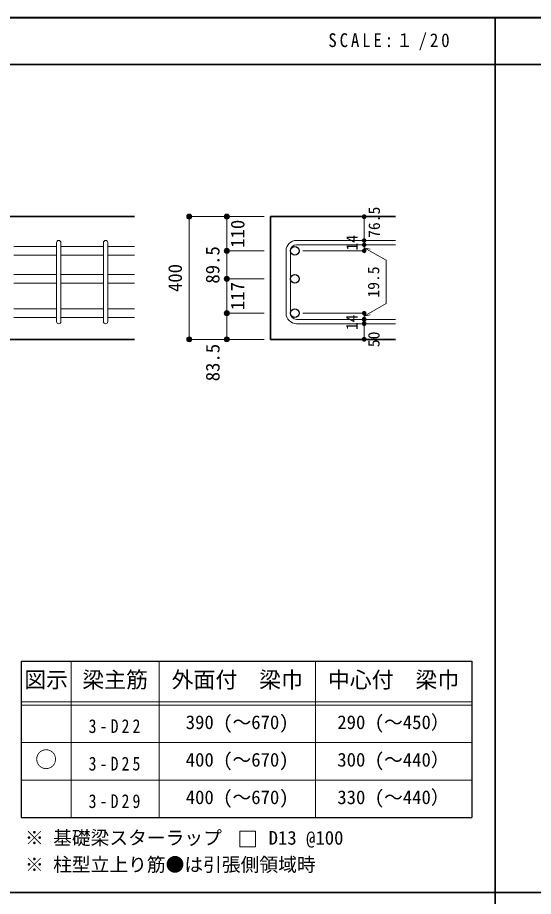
# Model space of a CAD drawing. Units: millimetres at full size, sheet at 1:20; details may follow other scales. Extents: x -3982 to 3969, y -2803 to 2801.
# Drawn here: x -2278 to -628, y -10 to 2801 of the extents above; entities that cross this region are included whole.
import ezdxf
from ezdxf.enums import TextEntityAlignment as Align

# ---------------------------------------------------------------- set-up
doc = ezdxf.new("R2010")
doc.units = ezdxf.units.MM
doc.header["$LTSCALE"] = 20
doc.header["$PDMODE"] = 32
doc.header["$PDSIZE"] = 12
for name, color, linetype, lineweight in [('6-1_躯体線', 2, 'Continuous', 35), ('6-5_梁主筋', 7, 'Continuous', 18), ('6-6_S.T.P.', 7, 'Continuous', 18), ('6-7_文字', 7, 'Continuous', 18), ('6-D_寸法', 4, 'Continuous', 9), ('6-E_枠', 7, 'Continuous', 18), ('F-0_枠', 6, 'Continuous', 40)]:
    doc.layers.add(name, color=color, linetype=linetype, lineweight=lineweight)
doc.styles.add('ＭＳ ゴシック', font='')
doc.styles.get('ＭＳ ゴシック').set_extended_font_data('MS Gothic')

msp = doc.modelspace()

# ---------------------------------------------------------------- linework, layer by layer
at = {"layer": '6-1_躯体線'}
for p, q in [((-1903.87, 2164.12), (-3203.87, 2164.12)), ((-1469.2, 2164.12), (-1069.2, 2164.12)), ((-1469.2, 2164.12), (-1469.2, 1771.62)), ((-1903.87, 1771.62), (-2303.87, 1771.62)), ((-1469.2, 1771.62), (-1069.2, 1771.62))]:
    msp.add_line(p, q, dxfattribs=at)
at = {"layer": '6-5_梁主筋'}
for p, q in [((-2153.87, 2068.51), (-2289.87, 2068.51)), ((-2003.87, 2068.51), (-2139.87, 2068.51)), ((-1903.87, 2068.51), (-1989.87, 2068.51)), ((-2153.87, 2040.51), (-2289.87, 2040.51)), ((-2003.87, 2040.51), (-2139.87, 2040.51)), ((-1903.87, 2040.51), (-1989.87, 2040.51)), ((-2153.87, 1979.12), (-2289.87, 1979.12)), ((-2003.87, 1979.12), (-2139.87, 1979.12)), ((-1903.87, 1979.12), (-1989.87, 1979.12)), ((-2153.87, 1951.12), (-2289.87, 1951.12)), ((-2003.87, 1951.12), (-2139.87, 1951.12)), ((-1903.87, 1951.12), (-1989.87, 1951.12)), ((-2153.87, 1869.12), (-2289.87, 1869.12)), ((-2003.87, 1869.12), (-2139.87, 1869.12)), ((-1903.87, 1869.12), (-1989.87, 1869.12)), ((-2153.87, 1841.12), (-2289.87, 1841.12)), ((-2003.87, 1841.12), (-2139.87, 1841.12)), ((-1903.87, 1841.12), (-1989.87, 1841.12))]:
    msp.add_line(p, q, dxfattribs=at)
at = {"layer": '6-5_梁主筋', "color": 3, "lineweight": 25}
for centre in [(-1391.2, 2054.51), (-1391.2, 1965.12), (-1391.2, 1855.12)]:
    msp.add_circle(centre, 14, dxfattribs=at)
at = {"layer": '6-6_S.T.P.'}
for p, q in [((-2153.87, 1828.62), (-2153.87, 2081.01)), ((-2139.87, 1828.62), (-2139.87, 2081.01)), ((-2003.87, 1828.62), (-2003.87, 2081.01)), ((-1989.87, 1828.62), (-1989.87, 2081.01)), ((-1385.7, 2088.01), (-1069.2, 2088.01)), ((-1419.2, 2054.51), (-1419.2, 1855.12)), ((-1405.2, 2054.51), (-1405.2, 1855.12)), ((-1385.7, 2074.01), (-1069.2, 2074.01)), ((-1385.7, 1835.62), (-1069.2, 1835.62)), ((-1385.7, 1821.62), (-1069.2, 1821.62))]:
    msp.add_line(p, q, dxfattribs=at)
for centre, radius, start, end in [((-2146.87, 2081.01), 7, 0, 180), ((-1996.87, 2081.01), 7, 0, 180), ((-1385.7, 2054.51), 33.5, 90, 180), ((-1385.7, 2054.51), 19.5, 90, 180), ((-2146.87, 1828.62), 7, 180, 0), ((-1996.87, 1828.62), 7, 180, 0), ((-1385.7, 1855.12), 33.5, 180, 270), ((-1385.7, 1855.12), 19.5, 180, 270)]:
    msp.add_arc(centre, radius, start, end, dxfattribs=at)
at = {"layer": '6-7_文字'}
msp.add_lwpolyline([(-1566.88, 148.83), (-1516.88, 148.83), (-1516.88, 198.83), (-1566.88, 198.83)], close=True, dxfattribs=at)
at = {"layer": '6-D_寸法'}
for p, q in [((-1729.2, 2164.12), (-1609.2, 2164.12)), ((-1729.2, 2164.12), (-1729.2, 1771.62)), ((-1609.2, 2164.12), (-1489.2, 2164.12)), ((-1609.2, 2164.12), (-1609.2, 2054.51)), ((-1169.2, 2088.59), (-1169.2, 2164.12)), ((-1169.2, 2074.01), (-1169.2, 2088.01)), ((-1609.2, 2054.51), (-1489.2, 2054.51)), ((-1609.2, 2054.51), (-1609.2, 1965.12)), ((-1609.2, 2054.51), (-1609.2, 1965.12)), ((-1169.2, 2054.51), (-1365.29, 2054.51)), ((-1169.2, 2064.84), (-1149.88, 2059.66)), ((-1169.2, 2064.84), (-1099.14, 2024.39)), ((-1099.14, 2024.39), (-1099.14, 1885.82)), ((-1609.2, 1965.12), (-1489.2, 1965.12)), ((-1609.2, 1965.12), (-1609.2, 1855.12)), ((-1169.2, 1845.37), (-1099.14, 1885.82)), ((-1169.2, 1855.12), (-1365.29, 1855.12)), ((-1169.2, 1835.62), (-1169.2, 1855.12)), ((-1169.2, 1845.37), (-1149.88, 1850.55)), ((-1169.2, 1821.62), (-1169.2, 1835.62)), ((-1169.2, 1771.62), (-1169.2, 1821.62)), ((-1729.2, 1771.62), (-1609.2, 1771.62)), ((-1729.2, 1771.62), (-1619.33, 1771.62)), ((-1609.2, 1771.62), (-1489.2, 1771.62))]:
    msp.add_line(p, q, dxfattribs=at)
for points in [[(-1169.2, 2054.51), (-1169.2, 2074.59), (-1169.2, 2054.51)], [(-1609.2, 1771.62), (-1609.2, 1855.12), (-1489.2, 1855.12)]]:
    msp.add_lwpolyline(points, dxfattribs=at)
for centre, radius in [((-1729.2, 2164.12), 8), ((-1729.2, 2164.12), 7.2), ((-1729.2, 2164.12), 6.4), ((-1729.2, 2164.12), 5.6), ((-1729.2, 2164.12), 4.8), ((-1729.2, 2164.12), 4), ((-1729.2, 2164.12), 3.2), ((-1729.2, 2164.12), 2.4), ((-1729.2, 2164.12), 1.6), ((-1729.2, 2164.12), 0.8), ((-1609.2, 2164.12), 8), ((-1609.2, 2164.12), 7.2), ((-1609.2, 2164.12), 6.4), ((-1609.2, 2164.12), 5.6), ((-1609.2, 2164.12), 4.8), ((-1609.2, 2164.12), 4), ((-1609.2, 2164.12), 3.2), ((-1609.2, 2164.12), 2.4), ((-1609.2, 2164.12), 1.6), ((-1609.2, 2164.12), 0.8), ((-1169.2, 2164.12), 4), ((-1169.2, 2164.12), 3.6), ((-1169.2, 2164.12), 3.2), ((-1169.2, 2164.12), 2.8), ((-1169.2, 2164.12), 2.4), ((-1169.2, 2164.12), 2), ((-1169.2, 2164.12), 1.6), ((-1169.2, 2164.12), 1.2), ((-1169.2, 2164.12), 0.8), ((-1169.2, 2164.12), 0.4), ((-1169.2, 2088.01), 4), ((-1169.2, 2088.01), 3.6), ((-1169.2, 2088.01), 3.2), ((-1169.2, 2088.01), 2.8), ((-1169.2, 2088.01), 2.4), ((-1169.2, 2088.01), 2), ((-1169.2, 2088.01), 1.6), ((-1169.2, 2088.01), 1.2), ((-1169.2, 2088.01), 0.8), ((-1169.2, 2088.01), 0.4), ((-1609.2, 2054.51), 8), ((-1609.2, 2054.51), 7.2), ((-1609.2, 2054.51), 6.4), ((-1609.2, 2054.51), 5.6), ((-1609.2, 2054.51), 4.8), ((-1609.2, 2054.51), 4), ((-1609.2, 2054.51), 3.2), ((-1609.2, 2054.51), 2.4), ((-1609.2, 2054.51), 1.6), ((-1609.2, 2054.51), 0.8), ((-1169.2, 2074.01), 4), ((-1169.2, 2054.51), 4), ((-1169.2, 2074.01), 3.6), ((-1169.2, 2054.51), 3.6), ((-1169.2, 2074.01), 3.2), ((-1169.2, 2054.51), 3.2), ((-1169.2, 2074.01), 2.8), ((-1169.2, 2054.51), 2.8), ((-1169.2, 2074.01), 2.4), ((-1169.2, 2054.51), 2.4), ((-1169.2, 2074.01), 2), ((-1169.2, 2054.51), 2), ((-1169.2, 2074.01), 1.6), ((-1169.2, 2054.51), 1.6), ((-1169.2, 2074.01), 1.2), ((-1169.2, 2054.51), 1.2), ((-1169.2, 2074.01), 0.8), ((-1169.2, 2054.51), 0.8), ((-1169.2, 2074.01), 0.4), ((-1169.2, 2054.51), 0.4), ((-1609.2, 1965.12), 8), ((-1609.2, 1965.12), 7.2), ((-1609.2, 1965.12), 6.4), ((-1609.2, 1965.12), 5.6), ((-1609.2, 1965.12), 4.8), ((-1609.2, 1965.12), 4), ((-1609.2, 1965.12), 3.2), ((-1609.2, 1965.12), 2.4), ((-1609.2, 1965.12), 1.6), ((-1609.2, 1965.12), 0.8), ((-1609.2, 1855.12), 8), ((-1609.2, 1855.12), 7.2), ((-1609.2, 1855.12), 6.4), ((-1609.2, 1855.12), 5.6), ((-1609.2, 1855.12), 4.8), ((-1609.2, 1855.12), 4), ((-1609.2, 1855.12), 3.2), ((-1609.2, 1855.12), 2.4), ((-1609.2, 1855.12), 1.6), ((-1609.2, 1855.12), 0.8), ((-1169.2, 1855.12), 4), ((-1169.2, 1855.12), 3.6), ((-1169.2, 1855.12), 3.2), ((-1169.2, 1855.12), 2.8), ((-1169.2, 1855.12), 2.4), ((-1169.2, 1855.12), 2), ((-1169.2, 1855.12), 1.6), ((-1169.2, 1855.12), 1.2), ((-1169.2, 1855.12), 0.8), ((-1169.2, 1855.12), 0.4), ((-1169.2, 1835.62), 4), ((-1169.2, 1835.62), 3.6), ((-1169.2, 1835.62), 3.2), ((-1169.2, 1835.62), 2.8), ((-1169.2, 1835.62), 2.4), ((-1169.2, 1835.62), 2), ((-1169.2, 1835.62), 1.6), ((-1169.2, 1835.62), 1.2), ((-1169.2, 1835.62), 0.8), ((-1169.2, 1835.62), 0.4), ((-1169.2, 1821.62), 4), ((-1169.2, 1821.62), 3.6), ((-1169.2, 1821.62), 3.2), ((-1169.2, 1821.62), 2.8), ((-1169.2, 1821.62), 2.4), ((-1169.2, 1821.62), 2), ((-1169.2, 1821.62), 1.6), ((-1169.2, 1821.62), 1.2), ((-1169.2, 1821.62), 0.8), ((-1169.2, 1821.62), 0.4), ((-1729.2, 1771.62), 8), ((-1729.2, 1771.62), 7.2), ((-1729.2, 1771.62), 6.4), ((-1729.2, 1771.62), 5.6), ((-1729.2, 1771.62), 4.8), ((-1729.2, 1771.62), 4), ((-1729.2, 1771.62), 3.2), ((-1729.2, 1771.62), 2.4), ((-1729.2, 1771.62), 1.6), ((-1729.2, 1771.62), 0.8), ((-1609.2, 1771.62), 8), ((-1609.2, 1771.62), 7.2), ((-1609.2, 1771.62), 6.4), ((-1609.2, 1771.62), 5.6), ((-1609.2, 1771.62), 4.8), ((-1609.2, 1771.62), 4), ((-1609.2, 1771.62), 3.2), ((-1609.2, 1771.62), 2.4), ((-1609.2, 1771.62), 1.6), ((-1609.2, 1771.62), 0.8), ((-1169.2, 1771.62), 4), ((-1169.2, 1771.62), 3.6), ((-1169.2, 1771.62), 3.2), ((-1169.2, 1771.62), 2.8), ((-1169.2, 1771.62), 2.4), ((-1169.2, 1771.62), 2), ((-1169.2, 1771.62), 1.6), ((-1169.2, 1771.62), 1.2), ((-1169.2, 1771.62), 0.8), ((-1169.2, 1771.62), 0.4)]:
    msp.add_circle(centre, radius, dxfattribs=at)
at = {"layer": '6-D_寸法', "color": 7}
for p in [(-1729.2, 2164.12), (-1609.2, 2164.12), (-1169.2, 2164.12), (-1169.2, 2088.01), (-1609.2, 2054.51), (-1169.2, 2074.01), (-1169.2, 2054.51), (-1609.2, 1965.12), (-1609.2, 1855.12), (-1169.2, 1855.12), (-1169.2, 1835.62), (-1169.2, 1821.62), (-1729.2, 1771.62), (-1609.2, 1771.62), (-1169.2, 1771.62)]:
    msp.add_point(p, dxfattribs=at)
at = {"layer": '6-E_枠', "color": 3, "lineweight": 25}
for p, q in [((-2267.02, 741.85), (-2267.02, 241.85)), ((-2267.02, 741.85), (-825.33, 741.85)), ((-825.33, 741.85), (-825.33, 241.85)), ((-2267.02, 241.85), (-825.33, 241.85))]:
    msp.add_line(p, q, dxfattribs=at)
at = {"layer": '6-E_枠'}
for p, q in [((-2107.02, 741.85), (-2107.02, 241.85)), ((-1825.33, 741.85), (-1825.33, 241.85)), ((-1325.33, 741.85), (-1325.33, 241.85)), ((-2267.02, 611.85), (-825.33, 611.85)), ((-2267.02, 601.85), (-825.33, 601.85)), ((-2267.02, 481.85), (-825.33, 481.85)), ((-2267.02, 361.85), (-825.33, 361.85))]:
    msp.add_line(p, q, dxfattribs=at)
at = {"layer": 'F-0_枠'}
msp.add_line((-3981.92, 2800.77), (3969.4, 2800.77), dxfattribs=at)
at = {"layer": 'F-0_枠', "color": 2, "lineweight": 35}
for p, q in [((-749.76, 2800.77), (-749.76, -2796.83)), ((-3981.92, 2650.77), (2482.4, 2650.77)), ((2482.4, 1.97), (-3981.92, 1.97))]:
    msp.add_line(p, q, dxfattribs=at)

# ---------------------------------------------------------------- texts
at = {"layer": '6-7_文字', "color": 2, "style": 'ＭＳ ゴシック'}
for s, p in [('図示', (-2257.02, 641.85)), ('梁主筋', (-2071.17, 641.85)), ('外面付\u3000梁巾', (-1785.33, 641.85)), ('中心付\u3000梁巾', (-1285.33, 641.85)), ('○', (-2222.02, 386.85))]:
    msp.add_text(s, height=51.32, dxfattribs=at).set_placement(p, align=Align.BOTTOM_LEFT)
at = {"layer": '6-7_文字', "style": 'ＭＳ ゴシック'}
for s, p in [('390 (～670)', (-1740.33, 511.85)), ('290 (～450）', (-1255.33, 511.85)), ('400 (～670)', (-1740.33, 391.85)), ('300 (～440）', (-1255.33, 391.85)), ('400 (～670)', (-1740.33, 271.85)), ('330 (～440）', (-1255.33, 271.85)), ('※ 基礎梁スターラップ     D13 @100', (-2254.64, 142.13)), ('※ 柱型立上り筋●は引張側領域時', (-2254.64, 56.45))]:
    msp.add_text(s, height=43.99, dxfattribs=at).set_placement(p, align=Align.BOTTOM_LEFT)
at = {"layer": '6-7_文字', "color": 2, "insert": (-1283.99, 2695.77), "char_height": 43.99, "attachment_point": 7, "style": 'ＭＳ ゴシック'}
msp.add_mtext('\\T1.34;\\W0.9;SCALE:１/20', dxfattribs=at)
at = {"layer": '6-7_文字', "char_height": 43.99, "attachment_point": 7, "style": 'ＭＳ ゴシック'}
for s, insert in [('\\T1.38;\\W0.85;3-D22', (-2051.17, 511.85)), ('\\T1.38;\\W0.85;3-D25', (-2051.17, 391.85)), ('\\T1.38;\\W0.85;3-D29', (-2051.17, 271.85))]:
    msp.add_mtext(s, dxfattribs=dict(at, insert=insert))
at = {"layer": '6-D_寸法', "style": 'ＭＳ ゴシック'}
for s, height, p in [('76.5', 36.66, (-1107.95, 2096.13)), ('110', 43.99, (-1539.2, 2064.32)), ('14', 36.66, (-1179.2, 2055.62)), ('89.5', 43.99, (-1619.2, 1949.81)), ('400', 43.99, (-1739.2, 1922.87)), ('19.5', 36.66, (-1110.22, 1905.09)), ('117', 43.99, (-1539.2, 1865.12)), ('14', 36.66, (-1179.59, 1800.94)), ('50', 36.66, (-1109.2, 1746.62)), ('83.5', 43.99, (-1618.89, 1637.46))]:
    msp.add_text(s, height=height, rotation=90, dxfattribs=at).set_placement(p, align=Align.BOTTOM_LEFT)

doc.saveas('drawing.dxf')
